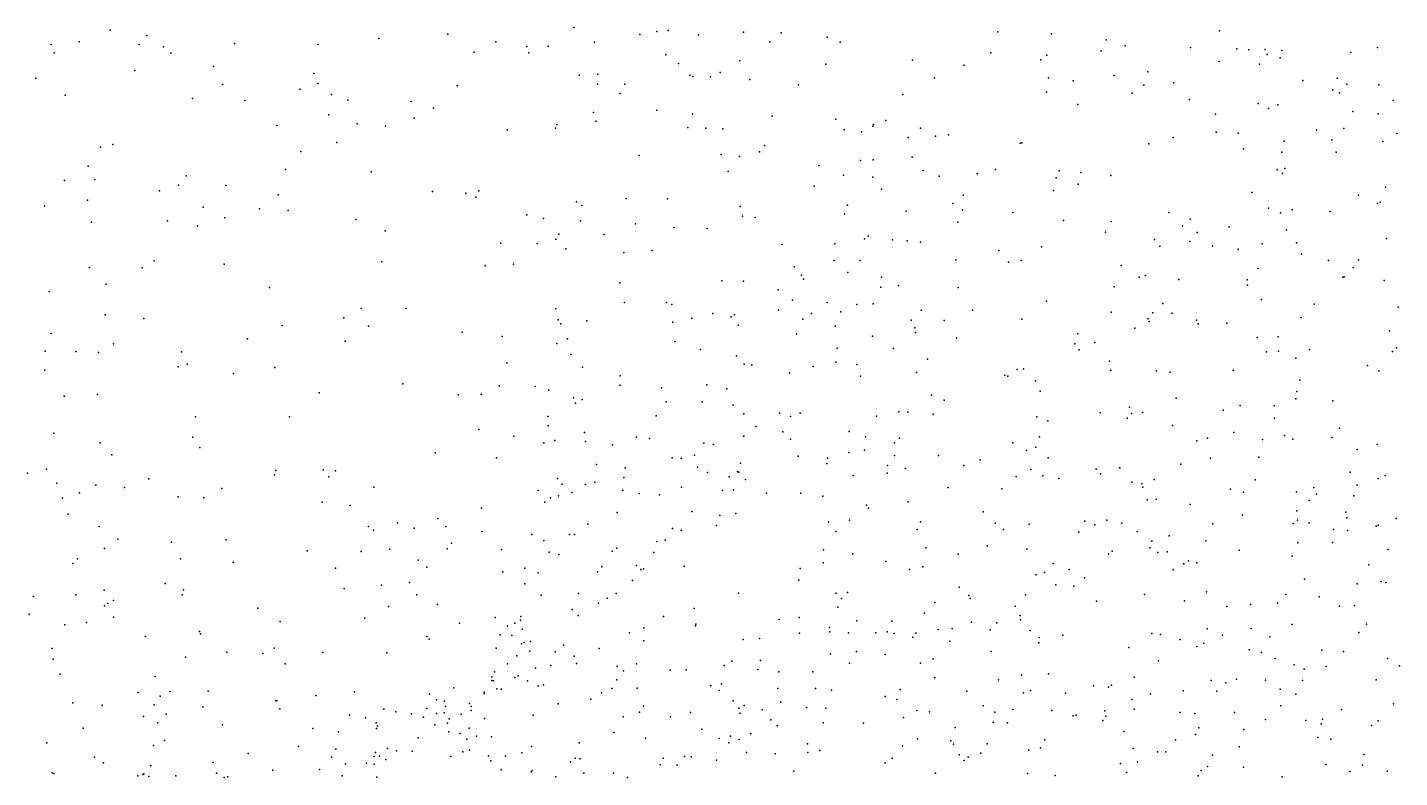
# Model space of a CAD drawing. Header units: metres. Extents: x -25 to 25, y -27.7 to 27.8.
# Drawn here: x -9.481 to -7.934, y 3.4 to 4.246 of the extents above; entities that cross this region are included whole.
import ezdxf

# ---------------------------------------------------------------- set-up
doc = ezdxf.new("R2010")
doc.units = ezdxf.units.M

msp = doc.modelspace()

# ---------------------------------------------------------------- linework, layer by layer
for p in [(-9.3877, 4.2431, -20.2466), (-8.8648, 4.246, -13.166), (-8.7713, 4.2414, 26.3568), (-8.7583, 4.2427, 19.8972), (-8.6734, 4.2405, 19.6547), (-8.6312, 4.2398, 19.5432), (-8.3867, 4.2409, 19.089), (-8.1367, 4.2422, 14.8754), (-9.4541, 4.2267, 26.0618), (-9.4224, 4.2296, -20.4004), (-9.3549, 4.2267, 4.1042), (-9.3462, 4.2368, 15.8855), (-9.3274, 4.2242, -8.3746), (-9.2475, 4.2278, -20.9286), (-9.1531, 4.2267, 10.5378), (-9.0846, 4.2335, 26.0526), (-9.007, 4.2385, 4.4098), (-8.9529, 4.2297, 15.6553), (-8.9177, 4.2244, -8.8496), (-8.8938, 4.2248, 26.2583), (-8.8414, 4.2293, 15.6189), (-8.7903, 4.238, 20.1265), (-8.7244, 4.2378, 20.3793), (-8.6437, 4.2297, 20.5808), (-8.579, 4.2352, 20.6843), (-8.5646, 4.2292, -20.9836), (-8.3263, 4.2386, 21.0831), (-8.2646, 4.2321, 21.1824), (-8.2432, 4.2254, -20.2746), (-9.4509, 4.2172, -5.7563), (-9.3194, 4.2171, -14.0729), (-8.9771, 4.2182, -15.5481), (-8.9157, 4.2175, 9.5845), (-8.7612, 4.2151, 14.0099), (-8.6777, 4.2085, -1.6915), (-8.4828, 4.209, 15.6516), (-8.3947, 4.2175, -21.1952), (-8.3382, 4.2093, 24.5135), (-8.3315, 4.2146, -11.2564), (-8.2704, 4.2195, 15.8294), (-8.1697, 4.2233, 21.3393), (-8.1173, 4.2219, 10.2866), (-8.1037, 4.2206, 15.5046), (-8.0853, 4.221, 18.8897), (-8.0829, 4.2155, 21.4658), (-8.0684, 4.2119, 15.1889), (-8.0666, 4.2199, -12.0284), (-7.9888, 4.2178, 25.9953), (-7.9588, 4.2233, 15.88), (-9.36, 4.1975, 26.0225), (-9.271, 4.202, 15.842), (-9.158, 4.1942, 26.0264), (-8.8376, 4.1933, -5.7939), (-8.7468, 4.2052, 19.8176), (-8.6998, 4.1952, -15.4859), (-8.5808, 4.2047, 26.4983), (-8.4252, 4.2033, 20.988), (-8.2175, 4.1961, 24.8257), (-8.1373, 4.2076, 15.8096), (-8.0917, 4.2045, -10.9135), (-9.4713, 4.1888, 9.2229), (-9.261, 4.1815, -14.7745), (-9.1535, 4.1829, -13.524), (-8.9963, 4.1802, 26.1603), (-8.8587, 4.1921, -15.1628), (-8.8381, 4.1819, 26.3301), (-8.8072, 4.1821, 20.2038), (-8.734, 4.1923, 16.1997), (-8.7307, 4.1907, 15.6268), (-8.7109, 4.1902, 19.7154), (-8.6663, 4.1872, 14.3593), (-8.6115, 4.1813, 19.4618), (-8.4582, 4.189, -21.8046), (-8.3298, 4.1893, -11.8397), (-8.3019, 4.1856, 15.7312), (-8.2557, 4.1919, 24.0491), (-8.2222, 4.1809, 18.9011), (-8.1882, 4.1835, 26.5505), (-8.043, 4.186, 15.8713), (-8.0042, 4.1887, 18.86), (-7.9931, 4.1821, 23.7281), (-7.9572, 4.1814, -20.7172), (-9.4382, 4.1695, -19.5737), (-9.2948, 4.1658, -19.786), (-9.2356, 4.1635, 25.9952), (-9.1738, 4.1765, -8.5703), (-9.1381, 4.1705, 15.7647), (-9.1195, 4.164, -14.2053), (-9.0484, 4.1625, 26.0864), (-8.8125, 4.1716, 19.9954), (-8.4938, 4.1703, 19.2275), (-8.332, 4.1729, 26.5537), (-8.2353, 4.1718, -12.0419), (-8.1707, 4.1649, -22.5795), (-8.009, 4.1755, 26.2543), (-8.0016, 4.1724, -15.6832), (-7.941, 4.1635, -1.1247), (-9.1412, 4.1476, 4.3432), (-9.0232, 4.1548, -15.235), (-8.8426, 4.1499, -1.6854), (-8.7714, 4.1528, 20.3631), (-8.7309, 4.148, 26.4182), (-8.2967, 4.1592, 21.2298), (-8.1415, 4.1481, 21.3984), (-8.0931, 4.1602, -5.6196), (-8.0815, 4.1545, -1.2697), (-8.0709, 4.1588, 15.0181), (-7.9864, 4.1512, 21.5467), (-7.9579, 4.1487, 13.3078), (-9.1998, 4.1354, 15.8275), (-9.109, 4.1373, -5.8928), (-9.077, 4.1346, 4.5271), (-9.0449, 4.1437, 15.7161), (-8.8855, 4.1323, 15.6695), (-8.8839, 4.1367, -15.8864), (-8.8401, 4.1402, 20.1376), (-8.7364, 4.1331, 9.5651), (-8.7159, 4.1323, 20.4941), (-8.6968, 4.1318, 19.6555), (-8.6412, 4.1459, 10.6132), (-8.5693, 4.1425, -21.3116), (-8.5277, 4.1348, 16.0828), (-8.5271, 4.1367, 14.4283), (-8.5132, 4.141, 20.8982), (-8.474, 4.1325, 19.1338), (-7.9965, 4.132, 10.2217), (-9.1322, 4.1162, -15.744), (-8.9399, 4.1307, 10.5808), (-8.5599, 4.1305, 20.8242), (-8.5403, 4.1284, 15.6669), (-8.4877, 4.122, -11.5252), (-8.457, 4.1233, 15.6892), (-8.4423, 4.1249, -8.9701), (-8.3617, 4.1155, 9.4626), (-8.3597, 4.1157, 24.7504), (-8.1892, 4.1218, 18.847), (-8.1406, 4.1279, -12.2128), (-8.1157, 4.1269, -21.0243), (-8.0638, 4.1178, 18.8372), (-8.0276, 4.1302, 25.5553), (-8.0102, 4.1193, -10.7018), (-7.9527, 4.1174, 26.4799), (-7.937, 4.1264, 15.9305), (-9.3984, 4.1108, 4.2098), (-9.3848, 4.1139, 26.0483), (-9.1726, 4.1062, -21.1102), (-8.7911, 4.1014, 19.8527), (-8.6987, 4.1026, -8.936), (-8.6782, 4.1006, 26.4679), (-8.6554, 4.1058, 15.6583), (-8.6498, 4.1129, 19.5284), (-8.2166, 4.1147, 21.3361), (-8.1097, 4.1092, 26.5422), (-8.0665, 4.1052, 21.48), (-8.0053, 4.1055, -20.8754), (-9.4126, 4.0896, -20.0842), (-9.19, 4.0859, -15.4614), (-8.5884, 4.0904, -12.5402), (-8.5417, 4.096, -15.605), (-8.5273, 4.0968, -20.7616), (-8.4835, 4.0996, -11.2218), (-8.4708, 4.0846, 24.592), (-8.3893, 4.0856, 24.0402), (-8.0717, 4.0853, 17.6151), (-8.0633, 4.087, 25.791), (-9.4391, 4.0732, 10.2339), (-9.4051, 4.0745, 16.0555), (-9.3018, 4.0786, -20.9502), (-9.0932, 4.0833, 9.4296), (-8.6909, 4.0834, 13.9582), (-8.5607, 4.0793, 13.7022), (-8.5277, 4.0773, -11.6757), (-8.4529, 4.0782, -5.6552), (-8.4101, 4.0808, 26.5688), (-8.321, 4.0765, -12.2402), (-8.3176, 4.0843, -15.6559), (-8.2962, 4.0694, -16.1911), (-8.2932, 4.0823, 26.5685), (-8.2595, 4.0789, 10.3654), (-8.0657, 4.0813, 15.9308), (-9.3319, 4.0618, 15.9997), (-9.3106, 4.0682, 16.3738), (-9.2573, 4.0676, -1.5617), (-9.1981, 4.0572, 15.8783), (-9.0243, 4.0608, -21.2314), (-8.9867, 4.059, 26.1877), (-8.9753, 4.0544, -15.0939), (-8.9719, 4.0618, 15.7288), (-8.5939, 4.0671, 19.37), (-8.518, 4.0636, 19.1584), (-8.4259, 4.0567, -10.9789), (-8.324, 4.0621, 13.4464), (-8.1002, 4.0598, -16.3125), (-7.9802, 4.0568, 18.8106), (-7.9495, 4.0658, 21.5488), (-9.4616, 4.0447, 16.1289), (-9.4133, 4.0511, -8.2402), (-9.2828, 4.0432, -8.3752), (-9.2194, 4.0414, 4.6295), (-9.1871, 4.0396, 26.0351), (-8.862, 4.0495, 20.0942), (-8.8558, 4.0453, 20.2085), (-8.8057, 4.0529, 10.5801), (-8.7592, 4.0526, 19.7468), (-8.6774, 4.0442, -15.5274), (-8.5563, 4.0454, -21.1474), (-8.4903, 4.0386, 19.0584), (-8.4376, 4.0476, 18.9509), (-8.4266, 4.0404, 21.1685), (-8.0816, 4.042, 17.3885), (-8.0547, 4.0403, -12.4171), (-8.0122, 4.0384, 15.9956), (-7.9586, 4.0476, -10.5423), (-7.9558, 4.049, -5.6884), (-9.4087, 4.0264, -20.7927), (-9.323, 4.0278, 9.234), (-9.2582, 4.0314, -5.9762), (-9.1106, 4.0294, 26.0684), (-8.9179, 4.0346, 26.2696), (-8.8992, 4.0307, -5.9025), (-8.8574, 4.0277, 26.3403), (-8.7952, 4.0244, -12.9183), (-8.6748, 4.0332, 14.1419), (-8.6602, 4.0315, 20.7185), (-8.5596, 4.0357, -1.5535), (-8.432, 4.0265, 15.7374), (-8.37, 4.0372, -22.4177), (-8.3128, 4.0281, -10.7617), (-8.2589, 4.0273, 17.5878), (-8.1941, 4.0374, 21.3654), (-8.17, 4.0297, 17.7657), (-8.0682, 4.0369, -8.8567), (-9.2893, 4.0223, 4.7864), (-9.0776, 4.0166, -15.0859), (-8.8852, 4.0072, 15.7211), (-8.8818, 4.013, -21.3239), (-8.8308, 4.0123, -16.0571), (-8.7521, 4.0205, 26.4299), (-8.7146, 4.0194, 19.6321), (-8.537, 4.0074, 15.7159), (-8.5331, 4.0107, 21.0096), (-8.2653, 4.015, 15.8443), (-8.1784, 4.0221, 15.9064), (-8.162, 4.0147, 23.6766), (-8.1259, 4.0213, 18.8054), (-8.0613, 4.0178, -12.1843), (-7.9486, 4.0081, 26.4998), (-8.947, 4.0026, -14.8196), (-8.906, 4.0022, 9.5345), (-8.8737, 3.9964, -14.4736), (-8.8085, 3.9922, 20.4275), (-8.7766, 3.9944, -15.3864), (-8.6301, 4.0013, 20.8306), (-8.5706, 4.002, -12.0488), (-8.5056, 4.0064, -21.9488), (-8.489, 4.0055, 21.0952), (-8.4739, 4.0038, 26.5664), (-8.3856, 3.9944, 14.4808), (-8.3376, 3.9986, -20.4164), (-8.21, 4.0067, -5.6426), (-8.2041, 3.9994, 9.4283), (-8.1701, 4.0047, 26.2174), (-8.1447, 3.9997, 25.9011), (-8.1158, 3.996, -1.2352), (-8.0889, 4.0019, 26.5543), (-8.05, 4.0029, 15.4044), (-9.3381, 3.9827, 16.0671), (-9.2592, 3.9792, 15.997), (-9.0812, 3.9815, 15.8332), (-8.9649, 3.9772, 15.7772), (-8.9329, 3.9791, 10.4596), (-8.5712, 3.9832, 26.5453), (-8.5419, 3.9832, 14.3019), (-8.4341, 3.9838, -21.3118), (-8.3748, 3.9813, 18.8372), (-8.3604, 3.9831, -12.3575), (-8.2477, 3.9774, 26.5822), (-8.0442, 3.9904, 10.2588), (-8.0138, 3.9831, 21.4805), (-7.98, 3.9838, -16.7046), (-9.411, 3.9753, -1.4569), (-9.3515, 3.9747, 4.3887), (-8.6165, 3.9759, 24.4636), (-8.6082, 3.9666, 10.5199), (-8.6058, 3.9621, 19.3072), (-8.5557, 3.9697, 19.1422), (-8.518, 3.9643, -12.2619), (-8.2274, 3.9645, 18.7942), (-8.2203, 3.9663, 25.0746), (-8.1827, 3.9616, 13.2737), (-8.1055, 3.9613, 26.6303), (-8.0937, 3.9741, 16.0012), (-7.9979, 3.9644, -15.6511), (-7.9963, 3.9648, 18.7706), (-7.9862, 3.9751, 23.5071), (-7.9512, 3.9606, 17.234), (-9.4563, 3.9483, 16.1885), (-9.3923, 3.9564, -19.893), (-9.208, 3.9527, 26.0252), (-8.813, 3.958, 19.7841), (-8.6979, 3.9603, 15.7307), (-8.6737, 3.9599, -21.3739), (-8.6346, 3.95, 24.2754), (-8.5188, 3.9531, 9.5624), (-8.4987, 3.9548, 18.9412), (-8.4316, 3.9528, 15.7867), (-8.2555, 3.9536, 21.3212), (-8.1054, 3.9552, -20.2443), (-8.8078, 3.9359, 15.7573), (-8.7603, 3.9357, 20.5748), (-8.7542, 3.9334, 19.6567), (-8.6182, 3.9384, 24.6178), (-8.5793, 3.9356, -10.9814), (-8.5459, 3.9337, -21.4794), (-8.5274, 3.9344, 15.7757), (-8.332, 3.9371, 15.86), (-8.2006, 3.9347, 10.3417), (-8.0893, 3.9392, 21.419), (-8.0302, 3.934, 26.5343), (-7.9353, 3.9305, -1.0875), (-9.3931, 3.9219, 16.3794), (-9.3497, 3.9179, -14.8701), (-9.1243, 3.9184, -1.5942), (-9.1045, 3.9289, 15.9155), (-9.0539, 3.9291, 26.0842), (-8.8853, 3.9285, 20.1524), (-8.8824, 3.9163, 26.3126), (-8.85, 3.9152, 20.3933), (-8.7318, 3.918, -8.887), (-8.7082, 3.9232, 20.7149), (-8.6876, 3.9195, -11.5302), (-8.6836, 3.922, 26.4851), (-8.634, 3.9271, -16.1714), (-8.6066, 3.917, 20.9801), (-8.597, 3.9235, 16.1679), (-8.5636, 3.9251, -5.7573), (-8.4843, 3.9157, -10.7747), (-8.4732, 3.927, -22.1713), (-8.4472, 3.9153, 26.5724), (-8.4155, 3.927, 21.2378), (-8.3598, 3.9169, -5.6858), (-8.2589, 3.9248, 15.9443), (-8.2173, 3.9174, -22.6265), (-8.2162, 3.9143, -12.5197), (-8.2119, 3.924, 14.6369), (-8.1902, 3.9238, 15.9978), (-8.1627, 3.9157, 21.363), (-8.0446, 3.9189, -10.369), (-9.454, 3.9008, 26.1045), (-9.1936, 3.9097, -16.0622), (-9.0964, 3.909, -6.0541), (-8.9907, 3.9022, 16.2938), (-8.8793, 3.9119, -1.6052), (-8.7532, 3.9136, 10.4911), (-8.6797, 3.9103, 19.4767), (-8.6138, 3.9006, 19.2034), (-8.5701, 3.909, 13.8366), (-8.4802, 3.9071, 13.5573), (-8.4795, 3.9018, 24.8687), (-8.2966, 3.9005, -12.2395), (-8.2322, 3.9068, 26.0804), (-8.1608, 3.9116, 17.1837), (-8.1284, 3.9124, 18.7484), (-7.9451, 3.9039, -8.7397), (-9.3839, 3.8893, 19.2353), (-9.2326, 3.8947, 10.2429), (-9.1227, 3.892, -15.0628), (-8.9457, 3.8975, 15.8385), (-8.884, 3.8897, 19.9966), (-8.8719, 3.8947, -8.786), (-8.751, 3.8917, 20.6485), (-8.5678, 3.8844, 26.5431), (-8.528, 3.8977, 18.8854), (-8.5044, 3.884, -8.939), (-8.4335, 3.8955, 18.8183), (-8.3, 3.8893, 21.2714), (-8.2775, 3.8906, -15.6153), (-8.0943, 3.8964, 14.8509), (-8.0708, 3.8969, 25.4955), (-7.9371, 3.8848, 13.098), (-9.4608, 3.8808, -20.126), (-9.4262, 3.8804, -8.1661), (-9.4008, 3.8793, -5.7233), (-9.3072, 3.8803, 26.0293), (-8.8681, 3.8773, 20.2898), (-8.722, 3.8829, -11.7391), (-8.6816, 3.8755, -12.1095), (-8.5695, 3.8686, 24.0011), (-8.466, 3.8719, -1.45), (-8.2951, 3.8824, -1.3417), (-8.261, 3.8695, 18.7604), (-8.084, 3.8803, -21.0728), (-8.0703, 3.8808, 16.12), (-8.0509, 3.8731, 15.1294), (-8.0353, 3.8826, 9.4124), (-7.9416, 3.8806, -20.9047), (-9.4613, 3.8594, -5.5026), (-9.3108, 3.8631, 16.1509), (-9.3009, 3.8661, -6.0989), (-9.2487, 3.8556, -15.1123), (-9.2019, 3.8626, 16.0726), (-8.9405, 3.8676, 26.2415), (-8.8549, 3.8628, -14.1133), (-8.8125, 3.8529, 20.5626), (-8.6726, 3.8664, 19.4019), (-8.6643, 3.8656, -1.5443), (-8.6218, 3.8566, 19.1227), (-8.5949, 3.8636, 19.0032), (-8.5457, 3.8659, 21.0841), (-8.5416, 3.8527, -12.4358), (-8.4785, 3.857, 14.223), (-8.3789, 3.8539, 17.2268), (-8.3754, 3.8527, 14.3673), (-8.3648, 3.8604, 16.0879), (-8.3578, 3.8611, -10.5127), (-8.2594, 3.8595, 26.577), (-8.208, 3.8589, -16.7855), (-8.1924, 3.8571, 15.8862), (-8.1213, 3.8593, 23.5247), (-7.9698, 3.8646, 16.1871), (-7.9572, 3.8588, -12.7381), (-9.0576, 3.844, 15.9707), (-8.9492, 3.8419, 15.906), (-8.9084, 3.8411, -15.3314), (-8.8124, 3.8425, 19.6966), (-8.766, 3.8397, -11.3702), (-8.7147, 3.8431, 24.4999), (-8.6924, 3.8383, -15.5529), (-8.3444, 3.8476, 15.9631), (-8.0463, 3.848, 21.4001), (-9.4396, 3.8302, 16.2452), (-9.4018, 3.832, -19.7304), (-9.1518, 3.8339, 26.0339), (-8.9953, 3.8316, 26.1758), (-8.9693, 3.8323, -21.2777), (-8.8929, 3.8368, 9.5204), (-8.8653, 3.8284, 19.8317), (-8.8631, 3.8224, 20.4182), (-8.8554, 3.8264, 26.3402), (-8.7607, 3.8237, 15.8517), (-8.72, 3.8236, -10.8767), (-8.4615, 3.8312, 23.8246), (-8.4473, 3.8256, -20.7351), (-8.339, 3.8359, 9.5144), (-8.1855, 3.8278, -10.3246), (-8.0507, 3.827, 26.7761), (-8.0495, 3.8353, 15.3497), (-8.009, 3.825, -10.2361), (-9.2915, 3.8067, 4.5352), (-9.1855, 3.8069, -8.3973), (-8.8942, 3.8072, 20.0667), (-8.7719, 3.8079, -5.9723), (-8.6851, 3.82, 20.8975), (-8.6732, 3.8101, 16.3155), (-8.633, 3.8111, 24.7519), (-8.6205, 3.8071, 15.8607), (-8.6095, 3.811, -12.3387), (-8.5234, 3.8077, 17.6131), (-8.4984, 3.8125, 21.1627), (-8.4881, 3.8122, 15.9113), (-8.4595, 3.8099, 26.5664), (-8.3429, 3.8068, 16.2508), (-8.2714, 3.8112, 26.3729), (-8.2383, 3.8176, 25.124), (-8.2361, 3.8105, 21.2886), (-8.2238, 3.8119, 25.8403), (-8.1325, 3.8143, 25.6134), (-8.1137, 3.8195, 16.1895), (-8.0753, 3.8193, 15.5741), (-8.9721, 3.7924, 15.9821), (-8.8939, 3.7968, 19.9609), (-8.6595, 3.7961, 19.255), (-8.3303, 3.8023, 17.9832), (-8.2409, 3.8052, 16.1351), (-8.1899, 3.7969, 18.7113), (-8.0749, 3.8054, 16.9737), (-8.0014, 3.7939, 18.6675), (-9.4511, 3.7885, -14.9429), (-9.3989, 3.7776, -20.7815), (-9.2946, 3.7839, 26.0245), (-8.9325, 3.7852, -6.0838), (-8.8986, 3.7776, -13.3996), (-8.8862, 3.7802, 20.293), (-8.8528, 3.7891, 20.5111), (-8.8515, 3.7792, -13.1318), (-8.8211, 3.7754, -11.5265), (-8.7941, 3.7838, -11.8433), (-8.7795, 3.7824, 19.5921), (-8.7183, 3.7772, -12.2333), (-8.7075, 3.7755, 16.486), (-8.673, 3.785, 26.4887), (-8.6292, 3.7899, 18.9306), (-8.6207, 3.7816, 21.0743), (-8.5543, 3.7903, -21.8472), (-8.5359, 3.7843, 16.401), (-8.5032, 3.7776, 17.0308), (-8.4977, 3.7827, -10.5089), (-8.3697, 3.7776, 10.3989), (-8.3397, 3.7844, -12.5755), (-8.1624, 3.7798, 26.6719), (-8.1505, 3.7826, 21.3236), (-8.1207, 3.7892, 14.6843), (-8.0885, 3.7813, 18.6816), (-8.0634, 3.7856, -17.4623), (-8.0541, 3.7817, -5.7807), (-8.0101, 3.7837, 26.5161), (-7.9592, 3.7757, -20.2624), (-9.3856, 3.7639, -5.9655), (-9.2867, 3.7721, 19.5771), (-9.0213, 3.7664, 26.1118), (-8.9522, 3.7607, -8.6595), (-8.7539, 3.7607, 20.8152), (-8.7439, 3.7602, 19.4862), (-8.7286, 3.7637, 24.2213), (-8.6118, 3.7625, 16.7954), (-8.5788, 3.7601, -21.3567), (-8.5548, 3.7667, 16.6101), (-8.537, 3.7693, -16.3495), (-8.5033, 3.7634, 13.6597), (-8.4535, 3.7634, 18.764), (-8.3546, 3.7689, 18.7348), (-8.3439, 3.7728, -10.3665), (-8.3301, 3.7607, 21.2609), (-8.147, 3.7603, -1.1898), (-8.0926, 3.7613, 16.3619), (-7.9817, 3.7701, 21.407), (-9.4595, 3.7478, -20.6221), (-9.201, 3.7464, 9.3186), (-9.1475, 3.7471, -15.1735), (-9.1336, 3.746, -21.1532), (-8.8392, 3.7532, -14.3446), (-8.8071, 3.7492, 20.7157), (-8.7255, 3.75, 19.3948), (-8.714, 3.744, 20.9452), (-8.6804, 3.745, -12.7162), (-8.6787, 3.7444, 21.0248), (-8.6769, 3.7546, 19.1157), (-8.5796, 3.7541, 15.9535), (-8.5111, 3.7519, 24.9478), (-8.4908, 3.7484, 15.9999), (-8.4251, 3.752, -21.3245), (-8.4068, 3.7584, 16.5643), (-8.3497, 3.7476, -17.0649), (-8.2757, 3.748, 18.7025), (-8.2492, 3.7492, 16.2904), (-8.1804, 3.7536, 26.5573), (-7.9894, 3.7445, 18.2232), (-9.4809, 3.7433, 19.7179), (-9.4476, 3.7322, 16.2979), (-9.4037, 3.7297, -5.63), (-9.3439, 3.7369, 18.8526), (-9.2024, 3.7416, 26.0144), (-9.1411, 3.7393, 10.2237), (-8.8834, 3.7373, 26.2833), (-8.8778, 3.731, 20.4287), (-8.8518, 3.7305, 19.6557), (-8.8413, 3.7333, -15.4772), (-8.8086, 3.7384, 26.3672), (-8.6895, 3.7392, 19.0127), (-8.6711, 3.736, 24.0549), (-8.5499, 3.7408, -12.4832), (-8.5116, 3.7433, 9.5583), (-8.3662, 3.7397, -5.8077), (-8.3359, 3.7403, 26.5627), (-8.3178, 3.7374, 16.1988), (-8.2711, 3.7425, -20.5002), (-8.2357, 3.7333, 16.5965), (-8.2243, 3.7314, 16.3968), (-8.2105, 3.7363, 16.4211), (-8.0965, 3.7356, -21.1442), (-7.9815, 3.7297, 16.3642), (-7.958, 3.7374, 23.3408), (-7.9501, 3.7406, 16.8694), (-9.4412, 3.7151, -1.4667), (-9.4222, 3.721, 4.4922), (-9.3716, 3.7273, -6.182), (-9.3111, 3.7165, 16.466), (-9.2821, 3.7155, -20.9617), (-9.2616, 3.7261, 16.2295), (-9.0903, 3.7275, 26.0268), (-8.9052, 3.7238, 20.0651), (-8.8913, 3.7154, 20.3469), (-8.8823, 3.7178, 16.6723), (-8.8669, 3.7216, 20.5943), (-8.8097, 3.724, -12.0668), (-8.791, 3.7204, 24.4131), (-8.7681, 3.719, 15.9963), (-8.7433, 3.7276, 16.8744), (-8.6971, 3.7239, 18.9195), (-8.6847, 3.7245, 15.9819), (-8.6476, 3.7206, -10.5497), (-8.6089, 3.7209, 17.4993), (-8.5841, 3.7172, -5.92), (-8.4427, 3.7271, -22.332), (-8.3822, 3.7257, -16.7928), (-8.2231, 3.7274, 10.3487), (-8.2182, 3.7133, 23.508), (-8.2082, 3.714, 14.4338), (-8.1246, 3.7251, 25.3187), (-8.1097, 3.722, 16.1084), (-8.0499, 3.7223, 13.0497), (-8.0303, 3.7273, -12.8111), (-8.0274, 3.7197, 24.5948), (-7.9853, 3.7176, 24.8307), (-9.1485, 3.7106, 16.1709), (-9.1172, 3.7068, 16.4835), (-8.9689, 3.7039, 26.1651), (-8.8975, 3.7105, -10.862), (-8.8159, 3.6989, -21.3221), (-8.7319, 3.7002, 19.1751), (-8.6822, 3.6979, 26.4504), (-8.535, 3.7072, 18.7594), (-8.5324, 3.7039, -21.1728), (-8.4878, 3.711, 17.8917), (-8.4034, 3.6997, -1.3748), (-8.1698, 3.7079, 16.4961), (-8.0498, 3.701, 24.4642), (-8.0358, 3.7123, 24.7228), (-7.9944, 3.6995, 9.4904), (-9.435, 3.6969, 10.135), (-9.4002, 3.6833, -15.0804), (-9.0963, 3.683, 16.6454), (-9.0636, 3.6873, -16.3884), (-9.0181, 3.6923, 26.0586), (-9.009, 3.6831, 16.1762), (-8.8491, 3.6859, 16.0557), (-8.7038, 3.6841, 18.8302), (-8.7003, 3.6954, -8.8132), (-8.5775, 3.6879, 10.3847), (-8.5541, 3.6903, 26.5146), (-8.4739, 3.6884, 16.1276), (-8.3898, 3.6868, 16.2349), (-8.3514, 3.6859, 26.297), (-8.2887, 3.689, 16.4917), (-8.2772, 3.6849, -10.2093), (-8.2638, 3.6902, -17.4252), (-8.2468, 3.6868, 26.579), (-8.1443, 3.686, 24.4869), (-8.1107, 3.6959, 24.6022), (-8.0536, 3.6867, 15.6907), (-8.0487, 3.6902, 18.6171), (-8.0356, 3.6871, 15.8562), (-7.9933, 3.6928, 24.9426), (-7.96, 3.6836, 26.8931), (-7.9578, 3.6848, -8.6367), (-7.9377, 3.6921, 16.0265), (-9.3789, 3.6688, 9.2244), (-9.257, 3.6683, -1.5627), (-9.0907, 3.6789, 19.485), (-9.045, 3.6812, 19.1841), (-8.9686, 3.6777, -11.272), (-8.9122, 3.6742, 19.9807), (-8.8985, 3.6674, 20.2176), (-8.8697, 3.674, -13.858), (-8.8642, 3.674, -10.6411), (-8.7617, 3.6677, 17.267), (-8.7537, 3.6809, -6.0672), (-8.7437, 3.6791, 19.0558), (-8.5694, 3.6774, 23.8542), (-8.4777, 3.6796, 13.7979), (-8.3803, 3.6797, -8.8489), (-8.2954, 3.6768, -21.2859), (-8.2296, 3.6775, 13.146), (-8.1937, 3.6726, 26.537), (-8.1522, 3.6669, 24.7754), (-8.0084, 3.6797, 16.4339), (-7.9924, 3.6785, 24.3322), (-9.394, 3.6585, -5.8195), (-9.3185, 3.6653, 4.9147), (-9.1656, 3.6556, -6.2848), (-9.1048, 3.6549, 16.8649), (-9.0723, 3.6577, -1.615), (-9.0076, 3.6581, -14.7555), (-9.0026, 3.6645, 19.3563), (-8.9462, 3.6571, -11.4794), (-8.8926, 3.6542, 20.5147), (-8.8819, 3.6516, 16.1805), (-8.8217, 3.6554, 26.3124), (-8.8165, 3.6589, -1.5958), (-8.7746, 3.654, 19.2824), (-8.7711, 3.6663, 9.52), (-8.5834, 3.6569, -10.3661), (-8.5504, 3.6525, -12.5089), (-8.4679, 3.659, 18.6947), (-8.4314, 3.652, 16.3753), (-8.3986, 3.6613, 14.0266), (-8.3542, 3.6575, 13.3279), (-8.2618, 3.6521, 24.5018), (-8.2579, 3.6553, 18.1682), (-8.2154, 3.6591, 24.6906), (-8.2131, 3.6666, 16.6029), (-8.2062, 3.6537, 24.3902), (-8.1957, 3.6545, -8.7766), (-8.1148, 3.6563, 24.3333), (-8.0485, 3.6649, 26.4648), (-8.0094, 3.6651, -5.9061), (-7.9466, 3.6574, 21.3948), (-9.4298, 3.6416, -7.9901), (-9.4246, 3.6467, -20.0857), (-9.3083, 3.6465, 4.5689), (-9.2491, 3.6428, 10.1592), (-9.1334, 3.6361, 25.9722), (-9.0402, 3.6451, 25.9759), (-9.0307, 3.6372, -15.3983), (-8.9202, 3.6363, 19.7474), (-8.8332, 3.6378, 19.4758), (-8.7942, 3.6393, 16.17), (-8.7404, 3.6385, 26.3837), (-8.6097, 3.6358, 21.1524), (-8.5836, 3.642, 16.1892), (-8.513, 3.6436, 16.2543), (-8.4714, 3.6378, 23.7341), (-8.3245, 3.6416, -15.6579), (-8.1769, 3.6412, 25.5632), (-8.1719, 3.6446, 24.8719), (-8.1625, 3.6423, -22.6933), (-8.0548, 3.6498, 24.2699), (-7.9685, 3.6399, 24.2006), (-8.9447, 3.6321, 16.2433), (-8.905, 3.6308, 20.6201), (-8.8382, 3.6321, 20.8637), (-8.7985, 3.6224, 19.0182), (-8.7894, 3.6345, -8.6914), (-8.7863, 3.6353, 19.1219), (-8.611, 3.6225, 18.6823), (-8.4864, 3.6346, 16.4385), (-8.3434, 3.6287, 24.672), (-8.3341, 3.6312, 16.6397), (-8.3065, 3.6348, 26.5285), (-8.2891, 3.6251, 21.2562), (-8.1892, 3.6344, 16.6851), (-8.0408, 3.6239, -10.0535), (-7.9544, 3.621, 26.3989), (-9.4264, 3.606, -6.2755), (-9.3945, 3.6115, 26.0494), (-9.3255, 3.6189, -15.0248), (-9.3063, 3.6062, 19.8014), (-9.3049, 3.6119, -20.8418), (-9.1238, 3.6132, 19.6503), (-9.0818, 3.617, -11.014), (-9.0502, 3.6201, 16.2679), (-9.0418, 3.6062, 17.1356), (-8.9202, 3.6184, 26.1802), (-8.9016, 3.6057, -6.2363), (-8.8595, 3.6075, 19.3656), (-8.817, 3.6076, 16.2581), (-8.6791, 3.6078, 16.2796), (-8.5692, 3.6081, 16.4613), (-8.5562, 3.6089, -16.6365), (-8.4302, 3.6147, 13.6614), (-8.4194, 3.6054, -5.962), (-8.3556, 3.606, 24.3675), (-8.3214, 3.6173, 25.1118), (-8.3012, 3.6157, 24.8808), (-8.2214, 3.6066, 24.9835), (-8.1513, 3.6095, -5.9396), (-8.0622, 3.6065, 25.1619), (-7.9816, 3.6184, 25.2055), (-7.9493, 3.6199, 10.2857), (-9.4741, 3.6042, 19.8524), (-9.3939, 3.5938, 16.7516), (-9.3902, 3.5962, -20.6213), (-9.3837, 3.5997, 16.318), (-9.2212, 3.5911, -15.2902), (-9.0737, 3.5929, -21.1115), (-9.0185, 3.5953, 18.952), (-8.8667, 3.5896, -14.5312), (-8.837, 3.5968, 19.3509), (-8.8274, 3.6022, 18.8872), (-8.7293, 3.5908, 17.4844), (-8.567, 3.592, 16.5692), (-8.563, 3.602, -21.3833), (-8.4577, 3.5976, 24.6704), (-8.4179, 3.6019, 24.425), (-8.3671, 3.5934, 24.9334), (-8.2755, 3.5991, 16.7573), (-8.1764, 3.5994, 25.0631), (-8.1286, 3.5931, -1.1525), (-8.102, 3.5951, 18.5703), (-8.0715, 3.5965, 16.6105), (-8.0245, 3.604, 18.3285), (-8.0017, 3.5932, 21.3405), (-7.9847, 3.5939, 24.1151), (-9.479, 3.5844, 4.956), (-9.4144, 3.575, -20.4557), (-9.384, 3.581, -19.8055), (-9.1961, 3.576, 16.3172), (-9.1006, 3.5799, -10.8037), (-8.9936, 3.5743, 26.0103), (-8.9534, 3.5805, 19.5729), (-8.9312, 3.5741, 19.6578), (-8.925, 3.5775, 19.9712), (-8.9244, 3.5817, 16.3403), (-8.8599, 3.5827, 26.2334), (-8.7636, 3.5817, -10.3447), (-8.6333, 3.5783, 17.7118), (-8.6106, 3.5804, 19.1869), (-8.5456, 3.5767, 24.7546), (-8.5061, 3.5764, 24.9167), (-8.4694, 3.5853, 17.9911), (-8.4165, 3.5751, 25.0151), (-8.3879, 3.5744, 24.2625), (-8.3617, 3.5827, 13.4823), (-8.3611, 3.5779, -20.7605), (-9.4388, 3.5722, -6.093), (-9.3476, 3.5592, 18.6781), (-9.2869, 3.5648, 23.5336), (-9.2858, 3.5621, 16.3208), (-9.0306, 3.5592, -16.594), (-8.9479, 3.5609, 26.085), (-8.9398, 3.5706, -8.4843), (-8.9346, 3.5602, 20.5217), (-8.9229, 3.5673, 20.7245), (-8.802, 3.5632, 24.5598), (-8.7859, 3.5688, 26.3049), (-8.7276, 3.5711, 19.4889), (-8.7271, 3.5729, 18.651), (-8.6102, 3.563, 24.9257), (-8.5767, 3.5692, 21.1986), (-8.5761, 3.5643, 16.6619), (-8.5551, 3.5633, -21.3551), (-8.5244, 3.5632, 25.0115), (-8.5114, 3.5644, 24.4779), (-8.5038, 3.5626, 26.4811), (-8.4793, 3.5628, 21.2284), (-8.4541, 3.5671, 24.3477), (-8.4384, 3.568, -17.4395), (-8.3953, 3.5667, 19.3882), (-8.3504, 3.5657, 19.2057), (-8.3133, 3.5605, 16.8391), (-8.213, 3.5625, 26.4998), (-8.2033, 3.5615, 18.5774), (-8.1507, 3.5679, 21.2839), (-8.1335, 3.5605, -12.2781), (-8.101, 3.5681, 12.9752), (-8.0799, 3.5589, 26.4359), (-8.0547, 3.5726, 26.8424), (-7.9799, 3.5636, -8.5337), (-7.9711, 3.573, 18.5128), (-9.4529, 3.5454, 26.0767), (-9.2027, 3.5458, 23.547), (-9.0281, 3.556, 25.897), (-8.9523, 3.546, 19.7508), (-8.9239, 3.5508, 20.0567), (-8.9207, 3.5525, 20.3405), (-8.9137, 3.5533, 19.465), (-8.8766, 3.5495, 19.1851), (-8.8364, 3.5455, 16.4088), (-8.786, 3.5543, -15.658), (-8.6738, 3.5558, 21.1507), (-8.6553, 3.5569, -1.5534), (-8.4825, 3.5583, -12.6334), (-8.441, 3.5538, 9.5237), (-8.3404, 3.552, 13.9318), (-8.34, 3.5578, 25.1203), (-8.2391, 3.5465, 25.1693), (-8.1812, 3.5556, 25.2973), (-8.1624, 3.548, 25.2088), (-8.1545, 3.5514, 16.8018), (-8.1034, 3.5442, 9.5555), (-8.0214, 3.5437, 15.4065), (-9.4518, 3.5337, 16.3407), (-9.3028, 3.5356, 23.6583), (-9.256, 3.5413, 17.0712), (-9.2155, 3.54, 4.7877), (-9.1902, 3.5281, -11.0836), (-9.1478, 3.541, 9.2871), (-9.0758, 3.5407, -10.6147), (-8.9396, 3.5283, -11.851), (-8.9292, 3.5372, -10.3983), (-8.9146, 3.5425, 18.9404), (-8.8857, 3.5418, 18.7276), (-8.8644, 3.537, 18.9658), (-8.8618, 3.5286, 25.1615), (-8.7941, 3.5281, 21.0766), (-8.6866, 3.5311, 25.0287), (-8.6545, 3.5321, 24.8122), (-8.5755, 3.5397, -10.1968), (-8.5541, 3.5291, -6.1574), (-8.5463, 3.5423, 16.7392), (-8.5137, 3.5389, -1.4664), (-8.4739, 3.5289, 18.587), (-8.4597, 3.5338, 25.1402), (-8.3942, 3.5421, 16.8713), (-8.2057, 3.5317, 19.0888), (-8.0896, 3.5412, 16.7269), (-8.0742, 3.5343, 14.4338), (-7.9971, 3.5421, -13.0385), (-7.9475, 3.5342, 26.3168), (-9.4439, 3.5165, -5.6333), (-9.3368, 3.5138, 25.9852), (-8.9574, 3.5135, 19.8477), (-8.9544, 3.5193, 20.7969), (-8.9313, 3.5128, 19.1231), (-8.9276, 3.5146, 19.2515), (-8.9081, 3.5233, 18.6224), (-8.8906, 3.5264, -21.2316), (-8.816, 3.5258, 25.0458), (-8.8087, 3.5203, 24.255), (-8.7563, 3.521, 25.1549), (-8.7382, 3.5216, -12.3876), (-8.6953, 3.5262, 9.4973), (-8.6574, 3.522, 25.175), (-8.6338, 3.5194, 24.7006), (-8.5952, 3.5191, 24.5617), (-8.4579, 3.5123, -21.0189), (-8.36, 3.5155, 26.4814), (-8.3298, 3.5171, -6.0837), (-8.2329, 3.5131, 16.9157), (-8.0528, 3.5271, 24.0479), (-8.0413, 3.5221, 14.593), (-8.0167, 3.5252, 26.3732), (-7.9338, 3.5261, 23.9955), (-9.3205, 3.4969, -1.5597), (-9.2771, 3.4976, 23.4182), (-9.112, 3.4967, 16.358), (-9.0002, 3.5013, 9.3568), (-8.9572, 3.5096, 19.3925), (-8.9555, 3.5091, 18.7697), (-8.9516, 3.5001, 25.9439), (-8.9466, 3.4998, 20.4352), (-8.9169, 3.5091, 25.2661), (-8.9052, 3.5036, 20.9715), (-8.8989, 3.5046, 25.3494), (-8.8219, 3.5003, 18.5785), (-8.8162, 3.5103, -13.3645), (-8.7935, 3.5009, 26.2273), (-8.7102, 3.5034, 16.5942), (-8.7008, 3.4981, 25.2552), (-8.6982, 3.5057, 18.5805), (-8.6348, 3.5004, -8.6624), (-8.5924, 3.5003, 26.4024), (-8.5744, 3.4984, 24.3721), (-8.4967, 3.4995, 19.8644), (-8.4216, 3.4975, 16.9382), (-8.3861, 3.5103, 24.1646), (-8.3499, 3.4981, 26.4549), (-8.279, 3.5035, 19.6527), (-8.2618, 3.5021, 21.2619), (-8.2587, 3.5042, 18.2428), (-8.1776, 3.4977, -10.0118), (-8.1464, 3.5094, 18.5101), (-8.1397, 3.4976, 16.8668), (-8.1295, 3.5067, -15.7075), (-8.1176, 3.5111, 25.3075), (-8.0848, 3.5097, 21.3068), (-8.0685, 3.4997, -6.1501), (-8.0432, 3.5096, -20.4784), (-7.9603, 3.5103, 16.5313), (-9.4297, 3.4842, 23.5932), (-9.3965, 3.4816, -20.2393), (-9.356, 3.4961, 23.5098), (-9.3381, 3.4819, 23.7229), (-9.3313, 3.4917, 16.3538), (-9.201, 3.4869, 25.8479), (-9.1997, 3.4867, 23.7601), (-9.1558, 3.4926, 23.675), (-9.0275, 3.4942, -8.2914), (-9.0195, 3.4876, 18.8796), (-9.0108, 3.486, 19.5685), (-8.9826, 3.4835, 19.7908), (-8.9661, 3.4949, 16.4051), (-8.9658, 3.4962, 17.3963), (-8.8826, 3.4833, -6.3623), (-8.8455, 3.4886, 26.1594), (-8.8337, 3.4955, 9.4358), (-8.6851, 3.4864, 21.2004), (-8.6729, 3.4812, 19.9302), (-8.6315, 3.4849, 24.4801), (-8.5139, 3.4914, 24.1749), (-8.5007, 3.488, 25.222), (-8.3578, 3.4956, -8.6857), (-8.3105, 3.495, 25.234), (-8.2357, 3.488, 24.0925), (-8.2147, 3.4946, 14.08), (-8.0508, 3.494, 15.054), (-7.9408, 3.4833, 26.2457), (-9.3499, 3.4689, 4.5635), (-9.3244, 3.4714, -16.7904), (-9.2832, 3.4797, -6.5049), (-9.1963, 3.4777, -10.7168), (-9.1177, 3.4705, 17.3464), (-9.0999, 3.4674, 23.497), (-9.0789, 3.4771, 18.6417), (-9.0655, 3.474, 23.717), (-9.0477, 3.4718, 23.5686), (-9.0345, 3.468, -11.725), (-9.0304, 3.4779, 25.2998), (-9.0197, 3.4721, 19.6723), (-9.0109, 3.4729, 19.0016), (-9.0095, 3.4802, 25.7698), (-9.0055, 3.4661, 25.1688), (-8.9919, 3.4714, 19.3143), (-8.9804, 3.4801, 18.5654), (-8.9804, 3.4757, 20.679), (-8.9654, 3.4666, 19.9766), (-8.9108, 3.4703, 18.8179), (-8.8092, 3.4685, -8.4881), (-8.7906, 3.4737, 25.4381), (-8.7862, 3.4806, 16.5539), (-8.756, 3.4685, -16.8812), (-8.7334, 3.4734, 24.7521), (-8.6789, 3.4781, 23.9952), (-8.6774, 3.4727, 16.7003), (-8.6526, 3.4765, -17.2386), (-8.6026, 3.4792, 21.2274), (-8.5808, 3.4782, 25.2778), (-8.493, 3.4677, -10.0819), (-8.4781, 3.4755, 21.2436), (-8.4637, 3.4741, 20.0584), (-8.4033, 3.4809, 18.1085), (-8.3901, 3.4736, -1.3565), (-8.3699, 3.4769, 25.7975), (-8.3259, 3.4758, 24.1063), (-8.3019, 3.4695, 19.9468), (-8.2984, 3.4702, 13.7238), (-8.2661, 3.4753, 18.5059), (-8.2648, 3.4691, 25.1757), (-8.2329, 3.4773, 25.2836), (-8.1812, 3.4732, 16.9771), (-8.1646, 3.4722, -8.578), (-8.1199, 3.4733, 18.7976), (-8.0678, 3.4809, 25.3919), (-8.0208, 3.466, -22.8179), (-7.9993, 3.4768, 19.3166), (-9.4181, 3.4557, 9.1946), (-9.3337, 3.4619, 17.2164), (-9.2609, 3.4593, -10.9565), (-9.1592, 3.4553, 23.4019), (-9.1303, 3.4514, 18.8571), (-9.0878, 3.4616, 23.826), (-9.0875, 3.4554, -15.5596), (-9.0861, 3.4579, 25.7012), (-9.0215, 3.4595, 10.1683), (-9.0072, 3.4615, 19.159), (-9.0058, 3.4514, 19.7832), (-8.9829, 3.4556, -10.2696), (-8.8197, 3.451, 24.4442), (-8.7204, 3.4545, 24.6056), (-8.6426, 3.4651, -6.3054), (-8.6355, 3.4585, -15.7384), (-8.5837, 3.4616, 16.8418), (-8.5384, 3.4615, 23.7879), (-8.435, 3.4565, 25.9998), (-8.392, 3.4625, 21.2486), (-8.376, 3.4618, 18.5135), (-8.2685, 3.4645, 25.6301), (-8.2446, 3.4518, 13.2069), (-8.16, 3.4562, 19.7481), (-8.1093, 3.4541, 26.357), (-8.0848, 3.4655, 23.3489), (-8.0396, 3.4645, 23.9679), (-8.0221, 3.4607, 26.2976), (-7.9653, 3.4589, 16.5993), (-7.9579, 3.4641, 18.5998), (-9.459, 3.439, 23.7168), (-9.3389, 3.4361, -20.4863), (-9.3263, 3.4419, -7.8878), (-9.1752, 3.4349, -20.8988), (-9.0404, 3.4447, 25.0942), (-8.993, 3.4497, 25.5776), (-8.9855, 3.4432, 20.8939), (-8.9745, 3.4468, 24.9973), (-8.9577, 3.4459, 25.6565), (-8.9126, 3.4349, 25.8123), (-8.859, 3.4393, -13.6619), (-8.784, 3.4443, 18.5115), (-8.7008, 3.4439, 18.7372), (-8.6902, 3.4392, 24.1844), (-8.688, 3.4467, 24.3245), (-8.6783, 3.4428, 18.5168), (-8.6652, 3.4494, 10.2097), (-8.6012, 3.4379, 25.3763), (-8.4944, 3.4359, 16.9832), (-8.4775, 3.4438, 18.508), (-8.4399, 3.4416, 25.0497), (-8.4367, 3.4376, -6.2648), (-8.3987, 3.4381, -12.5506), (-8.3338, 3.4425, 25.3219), (-8.1864, 3.4425, -17.7857), (-8.1639, 3.4487, 25.3691), (-8.1148, 3.4346, -1.1121), (-8.0258, 3.4451, 25.4801), (-8.0112, 3.4432, 16.7057), (-9.4052, 3.4231, 23.8328), (-9.2322, 3.4271, 18.7628), (-9.1381, 3.4231, 23.9367), (-9.133, 3.4319, 18.9682), (-9.0898, 3.4237, 18.494), (-9.0885, 3.4282, 19.0551), (-9.084, 3.4242, 25.381), (-9.0769, 3.4204, -14.7789), (-9.0748, 3.4329, 23.4025), (-9.0649, 3.43, 19.4091), (-9.0473, 3.4296, 19.2434), (-9.0037, 3.4236, 20.528), (-8.9898, 3.4289, 19.8729), (-8.9824, 3.4309, 18.4678), (-8.961, 3.4245, 20.3245), (-8.9417, 3.424, 24.8921), (-8.9235, 3.4279, 19.9572), (-8.8635, 3.4217, 18.4688), (-8.8575, 3.421, 25.6731), (-8.764, 3.4219, 24.5379), (-8.74, 3.4236, 24.4065), (-8.7324, 3.4235, 24.1042), (-8.7038, 3.4196, 25.4901), (-8.67, 3.4283, 24.8232), (-8.6378, 3.4269, 26.2977), (-8.601, 3.4284, -21.5942), (-8.5875, 3.4304, 24.0958), (-8.5059, 3.4217, 10.2351), (-8.4304, 3.4255, -15.7517), (-8.4248, 3.4191, -12.7382), (-8.4201, 3.4229, 25.3477), (-8.4058, 3.4276, 24.0685), (-8.3518, 3.4308, 17.0969), (-8.3386, 3.4334, 9.5223), (-8.2341, 3.4328, 17.0983), (-8.2066, 3.4289, 26.3875), (-8.1972, 3.4292, -20.6615), (-8.1449, 3.4253, 18.5232), (-7.9742, 3.4262, 18.3261), (-9.453, 3.4053, 18.963), (-9.451, 3.4044, 18.5389), (-9.3951, 3.4166, 25.9847), (-9.3497, 3.4043, 18.9555), (-9.3417, 3.4132, 18.8465), (-9.2716, 3.4171, 23.913), (-9.2676, 3.4051, -20.6907), (-9.2041, 3.4083, 4.6742), (-9.1517, 3.409, 19.1949), (-9.1221, 3.4156, 19.4715), (-9.0987, 3.4161, 16.4307), (-9.09, 3.415, 25.526), (-8.9585, 3.419, 23.9429), (-8.9467, 3.4088, 23.6241), (-8.9129, 3.4063, -1.6392), (-8.9117, 3.4079, 21.0799), (-8.8685, 3.4178, -8.3108), (-8.8536, 3.405, 25.9147), (-8.8201, 3.4049, 24.668), (-8.7673, 3.4142, 16.6614), (-8.7485, 3.4139, 21.2132), (-8.6168, 3.4074, 16.9054), (-8.5138, 3.4166, 18.6458), (-8.4569, 3.4048, 26.4092), (-8.3533, 3.4046, -21.3909), (-8.2484, 3.416, 18.4001), (-8.2416, 3.4057, 18.4362), (-8.2292, 3.4177, 26.7446), (-8.1574, 3.4079, 18.4053), (-8.1503, 3.4124, 21.2894), (-8.1098, 3.4119, 25.4803), (-8.0171, 3.4149, 16.7867), (-7.9898, 3.4067, 14.4874), (-7.9754, 3.414, 25.603), (-7.9477, 3.4073, 19.5498), (-9.3565, 3.402, -6.6714), (-9.3507, 3.4034, -19.9274), (-9.3439, 3.4012, 18.7563), (-9.3135, 3.4019, -11.1485), (-9.259, 3.4, -15.5144), (-9.2551, 3.4009, 19.0228), (-9.126, 3.4018, 19.6299), (-9.0868, 3.4005, 19.9429), (-8.885, 3.4009, 16.5716), (-8.8045, 3.4002, 26.018), (-8.3222, 3.4024, 25.4033), (-8.1608, 3.4021, 23.9618), (-8.0662, 3.401, 18.3381)]:
    msp.add_point(p)

doc.saveas('drawing.dxf')
